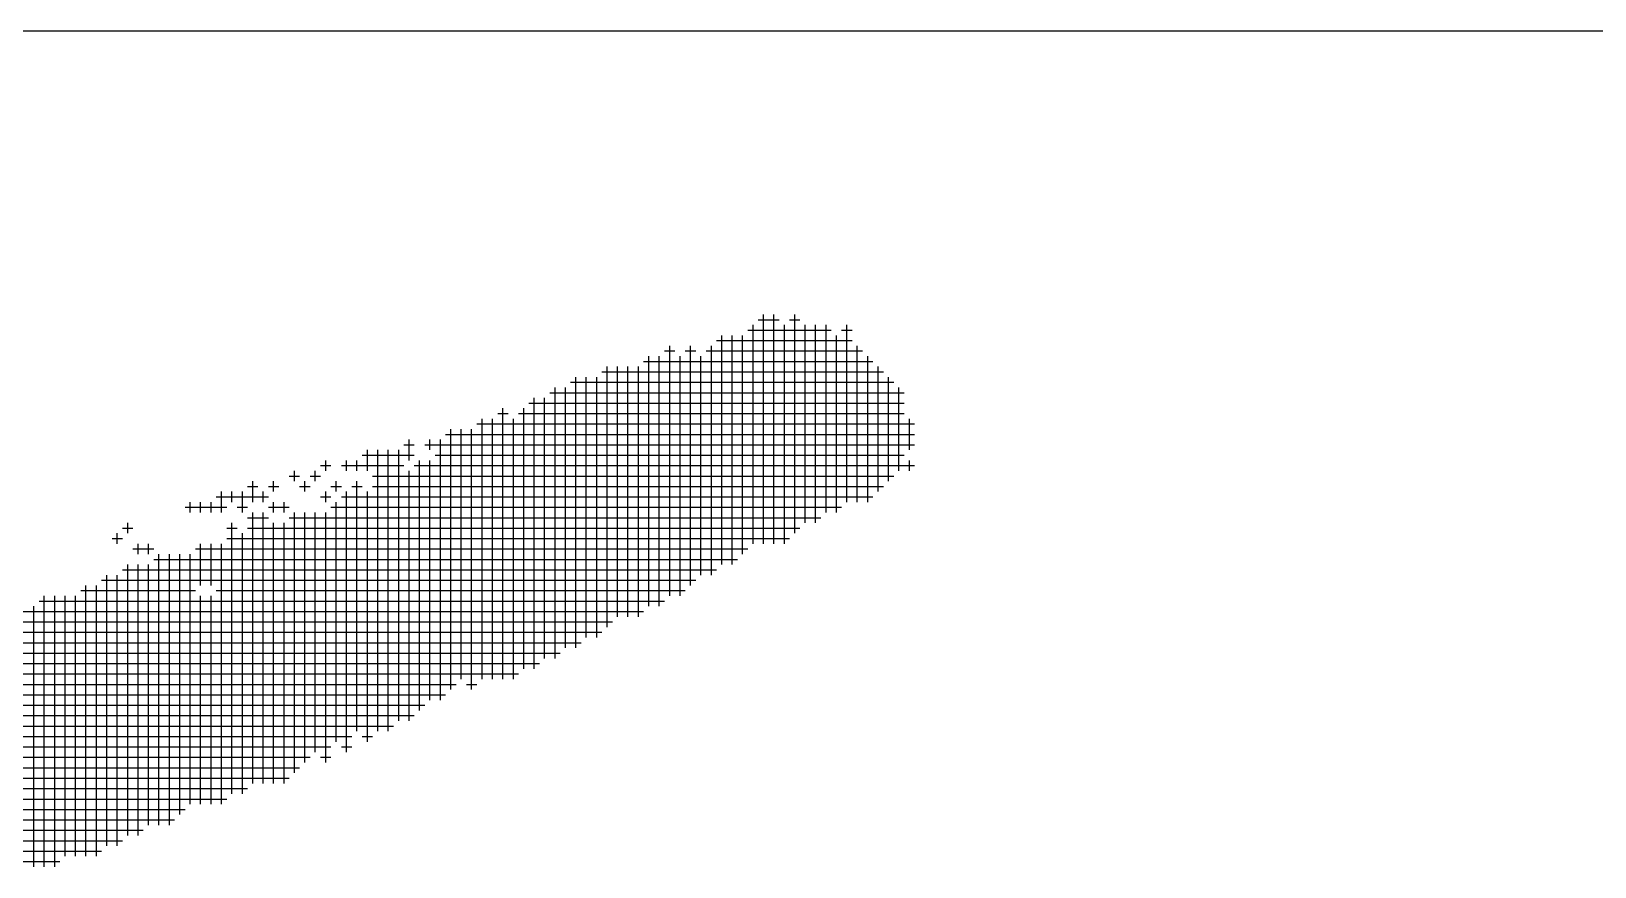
# Model space of a CAD drawing. Header units: feet. Extents: x 778950 to 1031250, y -253464 to -75264.
# Drawn here: x 938330.8 to 938756.1, y -244090.8 to -243863.5 of the extents above; entities that cross this region are included whole.
import ezdxf
from ezdxf.enums import TextEntityAlignment as Align

# ---------------------------------------------------------------- set-up
doc = ezdxf.new("R2010")
doc.units = ezdxf.units.FT
doc.header["$LTSCALE"] = 3000
doc.header["$MEASUREMENT"] = 0
for name, color, linetype in [('CX-BORD-LIN1', 4, 'CONTINUOUS'), ('CX-BORD-LIN2', 3, 'CONTINUOUS'), ('CX-BORD-TEX2', 7, 'CONTINUOUS'), ('CX-BORD-TEX3', 6, 'CONTINUOUS'), ('CX-MISC', 2, 'CONTINUOUS')]:
    doc.layers.add(name, color=color, linetype=linetype)
doc.styles.add('TB_TEXT', font='')
doc.styles.add('TB_WBTXT', font='')
doc.styles.add('TB_WMTXT', font='')
doc.styles.get('TB_TEXT').set_extended_font_data('Dotum')
doc.styles.get('TB_WBTXT').set_extended_font_data('Dotum')
doc.styles.get('TB_WMTXT').set_extended_font_data('Dotum')

# ---------------------------------------------------------------- blocks, each defined once
blk = doc.blocks.new('CXBLKA1-KHCA')
at = {"layer": 'CX-BORD-LIN2'}
blk.add_lwpolyline([(558, 12), (270, 12)], dxfattribs=at)
at = {"layer": 'CX-BORD-LIN1', "style": 'TB_TEXT'}
for tag, p in [('TR_RCON5', (342.3033, 33)), ('TR_RCON4', (342.3033, 27)), ('TR_RCON3', (342.3033, 21)), ('TR_RCON2', (342.3033, 15)), ('TR_RCON1', (342.3033, 9))]:
    blk.add_attdef(tag, text='', height=3.5, dxfattribs=at).set_placement(p, align=Align.MIDDLE_LEFT)
for tag, height, p in [('TR_DGN5', 3.5, (451.1185, 33)), ('TR_CHK5', 3.5, (491.1185, 33)), ('TR_RDAT5', 3.5, (317.5, 33)), ('TR_APP5', 3.5, (531.1185, 33)), ('TR_RNUM5', 3, (285.1051, 32.6366)), ('TR_DGN4', 3.5, (451.1185, 27)), ('TR_CHK4', 3.5, (491.1185, 27)), ('TR_RDAT4', 3.5, (317.5, 27)), ('TR_APP4', 3.5, (531.1185, 27)), ('TR_RNUM4', 3, (285.1051, 26.6366)), ('TR_RDAT3', 3.5, (317.5, 21)), ('TR_DGN3', 3.5, (451.1185, 21)), ('TR_CHK3', 3.5, (491.1185, 21)), ('TR_APP3', 3.5, (531.1185, 21)), ('TR_RNUM3', 3, (285.1051, 20.6366)), ('TR_RDAT2', 3.5, (317.5, 15)), ('TR_DGN2', 3.5, (451.1185, 15)), ('TR_CHK2', 3.5, (491.1185, 15)), ('TR_APP2', 3.5, (531.1185, 15)), ('TR_RNUM2', 3, (285.1051, 14.6366)), ('TR_DGN1', 3.5, (451.1185, 9)), ('TR_CHK1', 3.5, (491.1185, 9)), ('TR_RDAT1', 3.5, (317.5, 9)), ('TR_APP1', 3.5, (531.1185, 9)), ('TR_RNUM1', 3, (285.1051, 8.6366))]:
    blk.add_attdef(tag, text='', height=height, dxfattribs=at).set_placement(p, align=Align.MIDDLE_CENTER)
at = {"layer": 'CX-BORD-LIN2', "style": 'TB_TEXT'}
blk.add_attdef('TD_VERSION', text='', height=3, rotation=90, dxfattribs=at).set_placement((800.5, 48.0149), align=Align.MIDDLE_CENTER)
at = {"layer": 'CX-BORD-TEX2', "style": 'TB_WMTXT'}
for tag, height, p in [('TB_CNAME', 5, (15.3448, 531.8324)), ('TB_CSCOP', 4, (16.6346, 523.8324))]:
    blk.add_attdef(tag, text='', height=height, dxfattribs=at).set_placement(p, align=Align.BOTTOM_LEFT)
at = {"layer": 'CX-BORD-TEX2', "style": 'TB_WBTXT'}
for tag, height, p in [('TB_MTITIL', 10, (398, 533.3264)), ('TB_STITL', 7, (398, 518.3264))]:
    blk.add_attdef(tag, text='', height=height, dxfattribs=at).set_placement(p, align=Align.MIDDLE_CENTER)
at = {"layer": 'CX-BORD-TEX3', "style": 'TB_TEXT'}
for tag, height, p in [('TD_LNDST', 4.5, (215, 31.5)), ('TD_DSECT', 4.5, (605.5, 31.5)), ('TD_DDIST', 4.5, (654.5, 31.5)), ('TD_DNAME_TOP', 4.5, (755, 27.957)), ('TD_CSECT', 4.5, (605.5, 22.5)), ('TD_CDIST', 4.5, (654.5, 22.5)), ('TD_DNAME_MAIN', 4.5, (755, 21.4731)), ('TD_DNAME_BOT', 3, (755, 15.2489)), ('TD_HSCAL', 4.5, (620.8841, 13.7484)), ('TD_VSCAL', 4.5, (656.8615, 13.7484)), ('TD_CCOMP', 4.5, (215, 13.5927)), ('TD_CSTEP', 4.5, (250.744, 5.125)), ('TD_FIELD', 4.5, (180, 5.125)), ('TD_DWGNO', 4.5, (755, 5.0017)), ('TD_DWGCODE', 4.5, (637, 4.7908))]:
    blk.add_attdef(tag, text='', height=height, dxfattribs=at).set_placement(p, align=Align.MIDDLE_CENTER)
for tag, height, width, p in [('TD_DCOMP', 4.5, 0.95, (215, 22.5875)), ('TD_CNAME', 5, 0.78, (65, 7.5956))]:
    blk.add_attdef(tag, text='', height=height, dxfattribs=dict(at, width=width)).set_placement(p, align=Align.MIDDLE_CENTER)

msp = doc.modelspace()

# ---------------------------------------------------------------- linework, layer by layer
at = {"layer": 'CX-MISC'}
for p, q in [((938527.16, -244002.94, 7362.78), (938527.16, -243943.41, 7362.78)), ((938528.58, -243941.99, 7362.78), (938534.25, -243941.99, 7362.78)), ((938530, -244002.94, 7362.78), (938530, -243940.57, 7362.78)), ((938532.83, -244002.94, 7362.78), (938532.83, -243940.57, 7362.78)), ((938535.67, -244002.94, 7362.78), (938535.67, -243943.41, 7362.78)), ((938537.09, -243941.99, 7362.78), (938539.92, -243941.99, 7362.78)), ((938538.5, -244000.11, 7362.78), (938538.5, -243940.57, 7362.78)), ((938541.34, -243997.27, 7362.78), (938541.34, -243943.41, 7362.78)), ((938544.17, -243997.27, 7362.78), (938544.17, -243943.41, 7362.78)), ((938547.01, -243994.44, 7362.78), (938547.01, -243943.41, 7362.78)), ((938552.68, -243991.6, 7362.78), (938552.68, -243943.41, 7362.78)), ((938517.24, -243947.66, 7362.78), (938554.1, -243947.66, 7362.78)), ((938518.66, -244008.61, 7362.78), (938518.66, -243946.24, 7362.78)), ((938521.49, -244008.61, 7362.78), (938521.49, -243946.24, 7362.78)), ((938524.33, -244005.78, 7362.78), (938524.33, -243946.24, 7362.78)), ((938525.75, -243944.83, 7362.78), (938548.43, -243944.83, 7362.78)), ((938549.84, -243994.44, 7362.78), (938549.84, -243946.24, 7362.78)), ((938551.26, -243944.83, 7362.78), (938554.1, -243944.83, 7362.78)), ((938498.81, -244019.95, 7362.78), (938498.81, -243951.91, 7362.78)), ((938501.65, -244019.95, 7362.78), (938501.65, -243951.91, 7362.78)), ((938503.07, -243950.5, 7362.78), (938505.9, -243950.5, 7362.78)), ((938504.48, -244017.12, 7362.78), (938504.48, -243949.08, 7362.78)), ((938507.32, -244017.12, 7362.78), (938507.32, -243951.91, 7362.78)), ((938508.74, -243950.5, 7362.78), (938511.57, -243950.5, 7362.78)), ((938510.15, -244014.28, 7362.78), (938510.15, -243949.08, 7362.78)), ((938512.99, -244011.45, 7362.78), (938512.99, -243951.91, 7362.78)), ((938514.41, -243950.5, 7362.78), (938556.93, -243950.5, 7362.78)), ((938515.82, -244011.45, 7362.78), (938515.82, -243949.08, 7362.78)), ((938555.51, -243991.6, 7362.78), (938555.51, -243949.08, 7362.78)), ((938558.35, -243991.6, 7362.78), (938558.35, -243951.91, 7362.78)), ((938486.06, -243956.17, 7362.78), (938562.6, -243956.17, 7362.78)), ((938487.47, -244025.62, 7362.78), (938487.47, -243954.75, 7362.78)), ((938490.31, -244022.79, 7362.78), (938490.31, -243954.75, 7362.78)), ((938493.14, -244022.79, 7362.78), (938493.14, -243954.75, 7362.78)), ((938495.98, -244022.79, 7362.78), (938495.98, -243954.75, 7362.78)), ((938497.4, -243953.33, 7362.78), (938559.77, -243953.33, 7362.78)), ((938561.18, -243988.77, 7362.78), (938561.18, -243954.75, 7362.78)), ((938473.3, -244034.13, 7362.78), (938473.3, -243960.42, 7362.78)), ((938476.13, -244031.29, 7362.78), (938476.13, -243960.42, 7362.78)), ((938477.55, -243959, 7362.78), (938565.44, -243959, 7362.78)), ((938478.97, -244031.29, 7362.78), (938478.97, -243957.58, 7362.78)), ((938481.8, -244028.46, 7362.78), (938481.8, -243957.58, 7362.78)), ((938484.64, -244028.46, 7362.78), (938484.64, -243957.58, 7362.78)), ((938564.02, -243985.93, 7362.78), (938564.02, -243957.58, 7362.78)), ((938566.85, -243983.1, 7362.78), (938566.85, -243960.42, 7362.78)), ((938466.21, -243964.67, 7362.78), (938568.27, -243964.67, 7362.78)), ((938467.63, -244036.96, 7362.78), (938467.63, -243963.25, 7362.78)), ((938470.46, -244034.13, 7362.78), (938470.46, -243963.25, 7362.78)), ((938471.88, -243961.84, 7362.78), (938568.27, -243961.84, 7362.78)), ((938453.45, -244039.8, 7362.78), (938453.45, -243968.92, 7362.78)), ((938456.29, -244039.8, 7362.78), (938456.29, -243968.92, 7362.78)), ((938457.71, -243967.51, 7362.78), (938460.54, -243967.51, 7362.78)), ((938459.12, -244039.8, 7362.78), (938459.12, -243966.09, 7362.78)), ((938461.96, -244039.8, 7362.78), (938461.96, -243968.92, 7362.78)), ((938463.38, -243967.51, 7362.78), (938568.27, -243967.51, 7362.78)), ((938464.79, -244036.96, 7362.78), (938464.79, -243966.09, 7362.78)), ((938569.69, -243977.43, 7362.78), (938569.69, -243968.92, 7362.78)), ((938443.53, -243973.18, 7362.78), (938571.11, -243973.18, 7362.78)), ((938444.95, -244042.63, 7362.78), (938444.95, -243971.76, 7362.78)), ((938447.78, -244039.8, 7362.78), (938447.78, -243971.76, 7362.78)), ((938450.62, -244042.63, 7362.78), (938450.62, -243971.76, 7362.78)), ((938452.04, -243970.34, 7362.78), (938571.11, -243970.34, 7362.78)), ((938422.27, -243983.1, 7362.78), (938422.27, -243977.43, 7362.78)), ((938425.1, -244053.97, 7362.78), (938425.1, -243977.43, 7362.78)), ((938427.94, -244053.97, 7362.78), (938427.94, -243977.43, 7362.78)), ((938430.77, -244051.14, 7362.78), (938430.77, -243977.43, 7362.78)), ((938432.19, -243976.01, 7362.78), (938435.03, -243976.01, 7362.78)), ((938433.61, -243980.26, 7362.78), (938433.61, -243974.59, 7362.78)), ((938437.86, -243976.01, 7362.78), (938571.11, -243976.01, 7362.78)), ((938439.28, -243977.43, 7362.78), (938439.28, -243974.59, 7362.78)), ((938442.11, -244045.47, 7362.78), (938442.11, -243974.59, 7362.78)), ((938409.51, -243981.68, 7362.78), (938412.35, -243981.68, 7362.78)), ((938410.93, -243983.1, 7362.78), (938410.93, -243980.26, 7362.78)), ((938415.18, -243981.68, 7362.78), (938432.19, -243981.68, 7362.78)), ((938416.6, -243983.1, 7362.78), (938416.6, -243980.26, 7362.78)), ((938419.43, -243983.1, 7362.78), (938419.43, -243980.26, 7362.78)), ((938420.85, -243978.85, 7362.78), (938435.03, -243978.85, 7362.78)), ((938435.03, -243981.68, 7362.78), (938571.11, -243981.68, 7362.78)), ((938436.44, -244048.3, 7362.78), (938436.44, -243980.26, 7362.78)), ((938439.28, -244045.47, 7362.78), (938439.28, -243980.26, 7362.78)), ((938440.7, -243978.85, 7362.78), (938568.27, -243978.85, 7362.78)), ((938569.69, -243983.1, 7362.78), (938569.69, -243980.26, 7362.78)), ((938391.08, -243991.6, 7362.78), (938391.08, -243985.93, 7362.78)), ((938396.75, -243988.77, 7362.78), (938396.75, -243985.93, 7362.78)), ((938401.01, -243984.52, 7362.78), (938403.84, -243984.52, 7362.78)), ((938402.42, -243985.93, 7362.78), (938402.42, -243983.1, 7362.78)), ((938405.26, -243988.77, 7362.78), (938405.26, -243985.93, 7362.78)), ((938406.68, -243984.52, 7362.78), (938409.51, -243984.52, 7362.78)), ((938408.09, -243985.93, 7362.78), (938408.09, -243983.1, 7362.78)), ((938413.76, -243988.77, 7362.78), (938413.76, -243985.93, 7362.78)), ((938419.43, -244053.97, 7362.78), (938419.43, -243985.93, 7362.78)), ((938423.69, -243984.52, 7362.78), (938565.44, -243984.52, 7362.78)), ((938433.61, -244051.14, 7362.78), (938433.61, -243983.1, 7362.78)), ((938381.16, -243990.19, 7362.78), (938395.34, -243990.19, 7362.78)), ((938382.58, -243994.44, 7362.78), (938382.58, -243988.77, 7362.78)), ((938385.41, -243991.6, 7362.78), (938385.41, -243988.77, 7362.78)), ((938388.25, -243994.44, 7362.78), (938388.25, -243988.77, 7362.78)), ((938389.67, -243987.35, 7362.78), (938392.5, -243987.35, 7362.78)), ((938393.92, -243991.6, 7362.78), (938393.92, -243988.77, 7362.78)), ((938395.34, -243987.35, 7362.78), (938398.17, -243987.35, 7362.78)), ((938403.84, -243987.35, 7362.78), (938406.68, -243987.35, 7362.78)), ((938409.51, -243990.19, 7362.78), (938412.35, -243990.19, 7362.78)), ((938410.93, -243991.6, 7362.78), (938410.93, -243988.77, 7362.78)), ((938412.35, -243987.35, 7362.78), (938415.18, -243987.35, 7362.78)), ((938415.18, -243990.19, 7362.78), (938559.77, -243990.19, 7362.78)), ((938416.6, -244059.64, 7362.78), (938416.6, -243988.77, 7362.78)), ((938418.02, -243987.35, 7362.78), (938420.85, -243987.35, 7362.78)), ((938422.27, -244056.81, 7362.78), (938422.27, -243988.77, 7362.78)), ((938423.69, -243987.35, 7362.78), (938562.6, -243987.35, 7362.78)), ((938372.66, -243993.02, 7362.78), (938384, -243993.02, 7362.78)), ((938374.07, -243994.44, 7362.78), (938374.07, -243991.6, 7362.78)), ((938376.91, -243994.44, 7362.78), (938376.91, -243991.6, 7362.78)), ((938379.74, -243994.44, 7362.78), (938379.74, -243991.6, 7362.78)), ((938386.83, -243993.02, 7362.78), (938389.67, -243993.02, 7362.78)), ((938391.08, -244068.15, 7362.78), (938391.08, -243994.44, 7362.78)), ((938393.92, -244068.15, 7362.78), (938393.92, -243994.44, 7362.78)), ((938395.34, -243993.02, 7362.78), (938401.01, -243993.02, 7362.78)), ((938396.75, -243994.44, 7362.78), (938396.75, -243991.6, 7362.78)), ((938399.59, -243994.44, 7362.78), (938399.59, -243991.6, 7362.78)), ((938402.42, -244065.31, 7362.78), (938402.42, -243994.44, 7362.78)), ((938405.26, -244062.48, 7362.78), (938405.26, -243994.44, 7362.78)), ((938408.09, -244059.64, 7362.78), (938408.09, -243994.44, 7362.78)), ((938410.93, -244062.48, 7362.78), (938410.93, -243994.44, 7362.78)), ((938412.35, -243993.02, 7362.78), (938551.26, -243993.02, 7362.78)), ((938413.76, -244056.81, 7362.78), (938413.76, -243991.6, 7362.78)), ((938355.65, -243998.69, 7362.78), (938358.48, -243998.69, 7362.78)), ((938357.06, -244000.11, 7362.78), (938357.06, -243997.27, 7362.78)), ((938384, -243998.69, 7362.78), (938386.83, -243998.69, 7362.78)), ((938385.41, -244070.98, 7362.78), (938385.41, -243997.27, 7362.78)), ((938389.67, -243995.86, 7362.78), (938395.34, -243995.86, 7362.78)), ((938389.67, -243998.69, 7362.78), (938539.92, -243998.69, 7362.78)), ((938396.75, -244068.15, 7362.78), (938396.75, -243997.27, 7362.78)), ((938399.59, -244068.15, 7362.78), (938399.59, -243997.27, 7362.78)), ((938401.01, -243995.86, 7362.78), (938545.59, -243995.86, 7362.78)), ((938352.81, -244001.53, 7362.78), (938355.65, -244001.53, 7362.78)), ((938354.23, -244002.94, 7362.78), (938354.23, -244000.11, 7362.78)), ((938359.9, -244005.78, 7362.78), (938359.9, -244002.94, 7362.78)), ((938362.73, -244005.78, 7362.78), (938362.73, -244002.94, 7362.78)), ((938376.91, -244014.28, 7362.78), (938376.91, -244002.94, 7362.78)), ((938379.74, -244014.28, 7362.78), (938379.74, -244002.94, 7362.78)), ((938382.58, -244073.82, 7362.78), (938382.58, -244002.94, 7362.78)), ((938384, -244001.53, 7362.78), (938537.09, -244001.53, 7362.78)), ((938388.25, -244070.98, 7362.78), (938388.25, -244000.11, 7362.78)), ((938358.48, -244004.36, 7362.78), (938364.15, -244004.36, 7362.78)), ((938364.15, -244007.2, 7362.78), (938522.91, -244007.2, 7362.78)), ((938365.57, -244079.49, 7362.78), (938365.57, -244005.78, 7362.78)), ((938368.4, -244079.49, 7362.78), (938368.4, -244005.78, 7362.78)), ((938371.24, -244076.65, 7362.78), (938371.24, -244005.78, 7362.78)), ((938374.07, -244073.82, 7362.78), (938374.07, -244005.78, 7362.78)), ((938375.49, -244004.36, 7362.78), (938525.75, -244004.36, 7362.78)), ((938351.39, -244085.16, 7362.78), (938351.39, -244011.45, 7362.78)), ((938354.23, -244085.16, 7362.78), (938354.23, -244011.45, 7362.78)), ((938355.65, -244010.03, 7362.78), (938517.24, -244010.03, 7362.78)), ((938357.06, -244082.32, 7362.78), (938357.06, -244008.61, 7362.78)), ((938359.9, -244082.32, 7362.78), (938359.9, -244008.61, 7362.78)), ((938362.73, -244079.49, 7362.78), (938362.73, -244008.61, 7362.78)), ((938344.31, -244015.7, 7362.78), (938375.49, -244015.7, 7362.78)), ((938345.72, -244087.99, 7362.78), (938345.72, -244014.28, 7362.78)), ((938348.56, -244087.99, 7362.78), (938348.56, -244014.28, 7362.78)), ((938349.98, -244012.87, 7362.78), (938511.57, -244012.87, 7362.78)), ((938381.16, -244015.7, 7362.78), (938508.74, -244015.7, 7362.78)), ((938331.55, -244090.83, 7362.78), (938331.55, -244019.95, 7362.78)), ((938332.97, -244018.54, 7362.78), (938503.07, -244018.54, 7362.78)), ((938334.38, -244090.83, 7362.78), (938334.38, -244017.12, 7362.78)), ((938337.22, -244090.83, 7362.78), (938337.22, -244017.12, 7362.78)), ((938340.05, -244087.99, 7362.78), (938340.05, -244017.12, 7362.78)), ((938342.89, -244087.99, 7362.78), (938342.89, -244017.12, 7362.78)), ((938376.91, -244073.82, 7362.78), (938376.91, -244017.12, 7362.78)), ((938379.74, -244073.82, 7362.78), (938379.74, -244017.12, 7362.78)), ((938310.29, -244024.21, 7362.78), (938488.89, -244024.21, 7362.78)), ((938324.46, -244021.37, 7362.78), (938497.4, -244021.37, 7362.78)), ((938304.62, -244027.04, 7362.78), (938486.06, -244027.04, 7362.78)), ((938287.61, -244032.71, 7362.78), (938474.72, -244032.71, 7362.78)), ((938293.28, -244029.88, 7362.78), (938480.39, -244029.88, 7362.78)), ((938236.58, -244035.55, 7362.78), (938469.05, -244035.55, 7362.78)), ((938222.4, -244041.22, 7362.78), (938446.37, -244041.22, 7362.78)), ((938225.24, -244038.38, 7362.78), (938463.38, -244038.38, 7362.78)), ((938449.2, -244041.22, 7362.78), (938452.04, -244041.22, 7362.78)), ((938213.9, -244044.05, 7362.78), (938443.53, -244044.05, 7362.78)), ((938199.72, -244049.72, 7362.78), (938435.03, -244049.72, 7362.78)), ((938202.56, -244046.89, 7362.78), (938437.86, -244046.89, 7362.78)), ((938188.38, -244052.56, 7362.78), (938429.36, -244052.56, 7362.78)), ((938168.54, -244058.23, 7362.78), (938412.35, -244058.23, 7362.78)), ((938179.88, -244055.39, 7362.78), (938418.02, -244055.39, 7362.78)), ((938415.18, -244058.23, 7362.78), (938418.02, -244058.23, 7362.78)), ((938420.85, -244055.39, 7362.78), (938423.69, -244055.39, 7362.78)), ((938157.2, -244061.06, 7362.78), (938406.68, -244061.06, 7362.78)), ((938409.51, -244061.06, 7362.78), (938412.35, -244061.06, 7362.78)), ((938145.86, -244063.9, 7362.78), (938403.84, -244063.9, 7362.78)), ((938145.86, -244066.73, 7362.78), (938401.01, -244066.73, 7362.78)), ((938137.35, -244069.57, 7362.78), (938389.67, -244069.57, 7362.78)), ((938123.18, -244072.4, 7362.78), (938384, -244072.4, 7362.78)), ((938123.18, -244075.24, 7362.78), (938372.66, -244075.24, 7362.78)), ((938114.67, -244078.07, 7362.78), (938369.82, -244078.07, 7362.78)), ((938111.84, -244080.91, 7362.78), (938361.32, -244080.91, 7362.78)), ((938111.84, -244083.74, 7362.78), (938355.65, -244083.74, 7362.78)), ((938094.83, -244086.58, 7362.78), (938349.98, -244086.58, 7362.78)), ((938094.83, -244089.41, 7362.78), (938338.64, -244089.41, 7362.78))]:
    msp.add_line(p, q, dxfattribs=at)

# ---------------------------------------------------------------- block references
at = {"layer": 'CX-BORD-LIN1', "xscale": 300, "yscale": 300, "zscale": 300}
msp.add_blockref('CXBLKA1-KHCA', (786449.79, -247463.5), dxfattribs=at)

doc.saveas('drawing.dxf')
